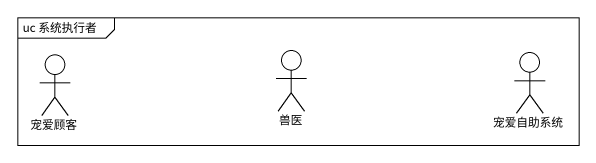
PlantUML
@startuml
mainframe uc 系统执行者
actor 宠爱顾客
actor 兽医
actor 宠爱自助系统
@enduml
